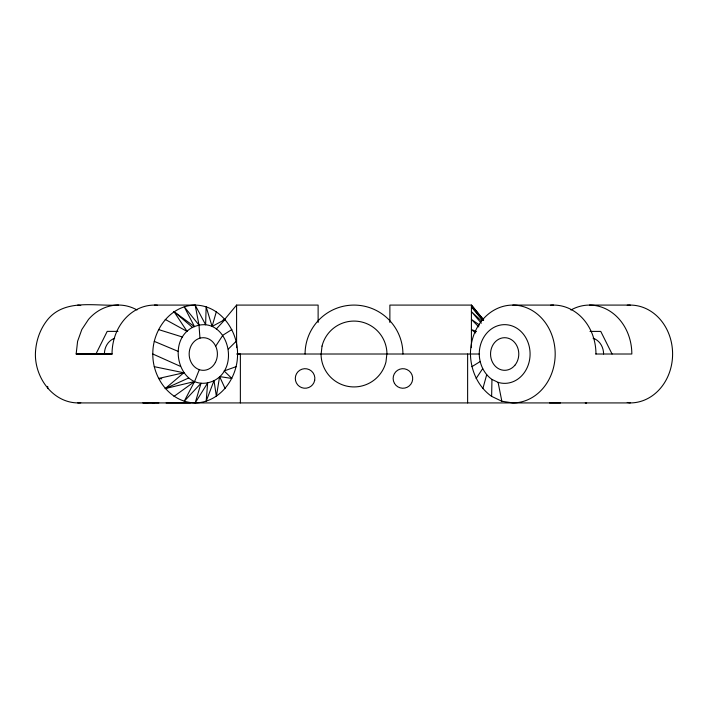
<?xml version="1.0" encoding="UTF-8"?>
<svg xmlns="http://www.w3.org/2000/svg" width="708" height="708" viewBox="0 0 708 708"><rect width="100%" height="100%" fill="white"/><g stroke="black" fill="none" stroke-linecap="round" stroke-linejoin="round"><path stroke-width="1.06" d="M240.366 402.923L240.375 354L237.543 354.009C237.879 377.691 220.294 402.569 195.178 402.923C170.062 402.551 152.486 377.7 152.813 354.009C152.486 330.317 170.062 305.475 195.178 305.086C220.285 305.475 237.87 330.309 237.543 354.009M491.635 396.374C478.015 386.78 470.74 370.426 470.448 354.009A48.923 42.365 -90 0 1 512.822 305.086A48.923 42.365 -90 0 1 555.187 354.009A48.923 42.365 -90 0 1 512.822 402.923L501.857 401.259L491.635 396.374L491.954 379.426C483.785 373.674 479.422 363.859 479.245 354.009A29.355 25.417 -90 0 1 506.884 324.76A29.355 25.417 -90 0 1 529.699 359.106A29.355 25.417 -90 0 1 498.087 382.355L491.954 379.426M157.424 305.21A48.923 42.374 -90 0 0 112.032 354.009L76.154 353.973L77.597 341.309L81.827 329.512L88.527 319.379A48.923 42.365 90 0 1 137.007 309.971M236.109 366.673L224.117 370.948L231.879 378.47L219.613 376.576L216.382 396.383L214.002 380.665C242.552 366.195 225.427 312.237 192.656 327.344C164.167 341.902 181.186 395.737 214.002 380.665L206.17 401.268L207.656 382.931L195.178 402.923L201.028 383.232L184.213 401.268L194.558 381.541L199.302 369.664M482.865 388.595L486.688 374.762M216.303 329.025L225.135 319.414L212.09 326.468L216.365 311.644M76.154 353.973L95.943 353.973L107.209 331.379L117.971 331.379M215.683 346.194L222.843 335.238L231.87 329.547M476.13 378.47L482.652 368.682M224.356 319.777L236.587 305.086L318.122 305.086L318.122 322.45M228.357 349.035L236.1 341.353M174 396.383L194.558 381.541L165.221 388.603L183.806 372.771L154.256 366.673M471.9 366.664L480.113 361.602M165.221 388.603L188.682 377.975M223.082 319.981L225.135 319.414M183.806 372.771L158.486 378.47L161.76 378.842M118.484 305.051C94.952 306.431 65.26 298.484 47.808 319.414C39.843 329.202 35.736 341.451 35.4 354.009C35.073 377.7 52.657 402.542 77.765 402.923L630.235 402.923A48.923 42.365 -90 0 0 672.573 352.265A48.923 42.365 -90 0 0 627.217 305.21M190.381 402.923L166.132 402.94M512.822 305.086L553.585 305.086M589.463 305.086L630.235 305.086M154.415 305.086L195.178 305.086L205.621 324.777L206.143 306.759L212.09 326.468M590.003 331.406L600.765 331.406L612.057 354.009M236.587 354.009L479.245 354.009M595.755 354.009L631.828 354.009A48.923 42.365 -90 0 0 570.94 310.007M147.742 402.905L142.919 402.914L154.53 402.932M585.843 402.914L586.596 402.914L585.277 402.914M549.496 402.923L560.515 402.923M95.943 353.973L112.253 353.991M152.627 402.905L158.857 402.94M77.765 305.086L80.756 305.537M627.244 402.471L630.235 402.923M158.486 329.547L182.593 337.061M476.511 331.574L471.413 329.547L475.705 332.99M154.256 341.353L178.035 351.318M152.813 354.009L180.266 366.293M165.221 319.414L187.098 331.433L174 311.644L194.514 326.68L184.213 306.759L198.992 325.078L199.957 338.167M192.523 327.441L174 311.644M479.564 325.025L471.413 319.414L478.82 326.963M481.511 321.043L471.413 311.635L481.343 323.202M483.467 320.158L471.413 306.75L482.281 320.14M480.626 317.025L482.051 318.6M219.613 376.576L225.135 388.595M498.087 382.355L501.857 401.259M195.178 305.086L198.992 325.078M47.693 386.4L47.808 388.595M471.413 347.672L471.413 305.086L389.878 305.086L389.878 322.45M467.625 354.009L467.625 402.923M236.587 305.086L236.587 347.672M550.576 305.21A48.923 42.365 -90 0 1 595.959 354.009M80.783 402.799A48.923 42.365 -90 0 1 77.765 402.923M305.077 354.009A48.923 48.923 0 0 1 354 305.086A48.923 48.923 0 0 1 402.923 354.009M593.118 338.256A16.311 14.125 -90 0 1 603.588 354.009M104.43 353.195A16.311 14.125 89.9 0 1 114.652 338.309M322.025 346.097L321.069 354.646A32.94 32.94 0 0 0 385.975 361.912L386.931 353.363A32.94 32.94 0 0 0 322.025 346.097M314.697 380.258L313.909 382.692A9.788 9.788 0 0 1 301.643 387.621A9.788 9.788 0 0 1 295.661 375.833A9.788 9.788 0 0 1 306.874 368.85L309.308 369.638A9.788 9.788 0 0 1 314.697 380.258M483.644 319.936L471.413 305.086L483.644 319.963M394.445 383.355L393.471 381.001A9.788 9.788 0 0 1 404.622 368.833A9.788 9.788 0 0 1 410.932 384.081A9.788 9.788 0 0 1 394.445 383.355M514.884 365.266A16.311 14.125 -90 0 0 507.999 338.159A16.311 14.125 -90 0 0 491.113 358.593A16.311 14.125 -90 0 0 514.884 365.266M215.347 362.496A16.311 14.125 -90 0 0 203.621 337.707A16.311 14.125 -90 0 0 190.886 361.832A16.311 14.125 -90 0 0 215.347 362.496"/></g></svg>
